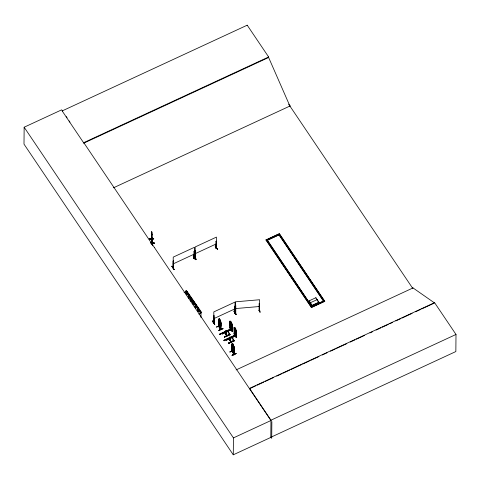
<?xml version="1.0" encoding="UTF-8"?>
<svg xmlns="http://www.w3.org/2000/svg" width="480" height="480" viewBox="0 0 480 480"><rect width="100%" height="100%" fill="white"/><g stroke="black" fill="none" stroke-linecap="round" stroke-linejoin="round"><path stroke-width="0.72" d="M186.942 293.346L186.786 294.348L186.942 293.346L186.354 292.494L186.492 293.466M189.324 297.648L188.628 295.788L188.496 296.754L189.372 297.516L189.162 297.75M193.704 304.176C194.022 304.098 192.912 300.96 193.038 303.33C193.95 303.846 193.698 304.458 193.92 304.158M195.936 307.572L196.032 306.51A1.578 0.444 64.6 0 0 196.536 305.82A1.578 0.444 64.6 0 0 195.252 303.954A1.578 0.444 64.6 0 0 195.678 305.94M198.306 309.804C198.504 312.732 197.724 306.87 197.586 309.912L198.228 310.872M190.836 300.144L190.896 299.076L191.49 299.928L191.454 300.864M229.92 321.168L230.28 328.188L230.082 321.09L229.836 327.936L232.284 331.146L232.074 323.994L231.87 330.864L232.248 331.11L231.822 330.318L231.816 330.882L232.29 330.582L231.816 330.738L230.304 328.062M232.086 331.188L232.074 323.994M234.102 327.378L234.486 334.41L234.264 327.3L234.018 334.146L236.244 337.458L236.256 330.204L236.052 337.074L236.466 337.356L234.486 334.272M236.256 330.204L236.268 337.398L236.226 336.426M62.496 111.072L61.668 109.842L24.15 127.224L24 144.138L233.28 454.812L270.804 437.424L270.954 420.198L249.528 388.398L434.58 302.658L456 334.458L455.85 351.546L270.804 437.286M83.586 142.728L83.586 143.226L268.632 57.486L268.638 56.988L247.212 25.188L62.166 110.928L83.586 142.728L268.638 56.988M149.202 239.046L153.756 238.908L149.202 238.95M151.686 233.016L151.464 232.284L151.65 242.79L151.842 235.638M151.782 242.118L151.626 242.712M151.866 238.128L151.764 231.84L151.71 235.986M151.83 242.706L151.836 234.18M151.878 234.798L151.83 232.998M151.95 244.086L152.022 238.71L152.202 239.046M152.004 244.164L152.022 238.71M152.136 244.674L152.184 238.044L152.268 239.064M152.226 244.248L152.244 242.07L152.502 242.442M152.298 244.668L152.394 240.498M152.388 239.322L152.568 245.67M152.568 245.52L152.532 243.864M152.532 242.688L152.574 244.482M154.332 243.486L151.716 243.54M171.9 266.298L174.186 269.604L171.912 266.178M194.316 257.784L193.95 258.348L194.334 258.216L194.448 247.29L173.238 257.118L173.1 268.008L173.496 267.822L173.478 260.946L173.124 261.114L173.022 267.894L173.496 267.594M173.196 267.99L173.082 267.576L173.538 267.804L173.478 260.946M174.162 269.58L171.906 266.28M191.394 300.864L191.358 299.988L185.784 291.828L185.79 291.09L186.906 291.12L201.714 312.558L200.994 313.416L200.958 317.472M187.338 294.192L186.618 294.414L187.278 294.102L186.678 294.786L185.928 293.706L186.588 293.106M185.928 293.424L185.994 293.724L186.648 293.412M186.354 292.494L186.222 293.616M186.678 294.786L186.618 294.414M188.202 296.994L188.862 296.4L189.612 297.768L188.952 298.08L188.202 296.994L188.922 296.7M188.262 297.012L188.202 296.712M188.628 295.788L188.706 296.826M189.612 297.768L189.546 297.396L188.886 297.918L189.546 297.606M188.952 298.08L188.892 297.708M189.216 296.64L189.084 297.606M190.536 300.306L190.476 300L191.226 301.368L191.82 300.684L191.166 300.996L191.886 300.774M191.226 301.368L191.166 300.996M194.094 304.188L193.434 304.29L194.094 303.972L193.5 304.662L192.75 303.576L193.41 302.982M192.81 303.594L192.75 303.294M193.074 303.432L193.17 302.37M193.896 255.99L196.17 259.416L193.914 256.116M193.5 304.662L193.434 304.29M193.974 258.36L193.95 254.352M194.058 258.348L193.974 251.454L194.334 251.286L194.052 251.568M193.188 303.408L193.728 304.152L193.764 303.222M194.334 251.286L194.22 258.048L193.878 257.988M194.394 258.144L194.208 258.036M195.18 257.802L195.54 250.872L195.108 250.926L195.108 257.838L195.222 246.93L216.432 237.102L216.372 247.992M195.192 257.82L195.384 257.49M196.368 307.476L195.708 307.578L196.368 307.266L195.768 307.95L195.018 306.864L195.684 306.27M195.468 257.688L195.444 252.93M195.084 306.888L195.024 306.582M195.54 259.692L193.23 256.296L195.504 259.59M196.11 307.554L195.312 306.624L195.444 305.658L196.08 307.53M195.768 307.95L195.708 307.578M196.002 307.446L196.032 306.51L195.444 305.658M197.292 310.158L197.958 309.564L198.702 310.932L198.042 311.244L197.292 310.158L197.952 309.846M197.298 309.876L197.358 310.176L198.018 309.864M197.718 308.946L197.754 310.02M198.702 310.932L198.642 310.554L197.982 311.082L198.642 310.77M198.042 311.244L197.982 310.872M198.876 314.082L200.592 313.266L200.598 312.528L196.368 306.402M212.526 320.94L212.304 321.186L214.782 324.384L212.502 320.964M234.984 312.924L235.038 302.07L213.828 311.898L213.756 322.8L214.134 322.584L214.056 317.898M214.074 322.656L214.074 315.72M214.086 322.62C214.248 321.648 213.114 322.962 214.134 322.338M215.232 246.102L217.686 249.444L215.268 246.204M215.958 241.266L215.934 248.166L216.3 247.596M215.934 248.166L215.934 244.164M215.862 247.872L216.336 247.974L216.318 241.098L216.036 241.38M220.59 325.212L216.594 327.048L220.608 325.128M218.772 326.208L218.766 319.428L218.934 326.526M218.772 326.556L218.79 318.864L220.944 322.146L220.914 329.466L218.73 326.196M218.796 326.592L218.688 325.914M222.96 328.758L218.856 330.42L222.852 328.476M220.674 324.816L220.92 322.122L219.534 318.822L219.162 322.626L220.224 324.84L220.602 324.714L220.614 323.16L220.248 322.344M219.558 318.888L219.552 319.722L218.772 318.93M219.678 319.206L220.116 319.86M231.006 329.448L219.84 334.41L219.846 333.984L230.892 328.866L231.042 329.94L230.568 330.102M219.966 334.59L219.846 333.984M220.212 320.76L219.486 318.846M220.668 328.854L220.776 329.532L220.752 322.374M221.04 325.938L220.824 323.064L219.084 320.55M222.432 333.984L222.312 333.372L222.432 333.984L227.724 331.5L227.73 331.098M235.188 335.658L224.022 340.614L224.028 340.194L235.074 335.076L235.224 336.15L229.764 338.376L235.194 335.964M224.148 340.8L224.028 340.194M224.55 337.11L224.544 336.684L229.842 334.23L229.962 334.836L224.538 337.11L229.848 334.656M224.664 337.29L224.658 336.864L229.968 334.41L227.52 330.9M225.192 332.7L225.198 332.28L227.298 335.826L224.976 332.382L224.97 332.802L227.076 335.928L227.082 335.508M231 329.874L225.708 332.214M225.852 331.38L226.242 331.404L225.99 334.746L225.87 330.852L225.84 334.092M225.744 334.38L225.648 330.954M225.87 330.852L225.99 334.746L226.086 334.458M226.08 334.482L226.116 331.218M226.188 334.638L226.212 331.398L225.828 331.404M231.906 337.71L226.614 340.188L226.62 339.768M226.614 340.188L226.608 339.762L235.08 335.802M227.502 330.966L229.86 334.464M228.732 343.32L228.726 342.894L234.024 340.434L234.144 341.046L228.72 343.314L234.03 340.86M228.846 343.5L228.726 342.894L234.036 340.458M229.374 338.91L229.38 338.484L231.48 342.036L229.158 338.586L229.152 339.012L231.258 342.138L231.264 341.718M229.992 337.41L230.052 337.056L229.824 340.41L230.148 340.482M233.808 350.094L229.866 352.002L233.718 349.974M229.962 334.836L227.616 330.846L227.736 331.524M230.082 321.09L230.244 328.176M230.148 337.236L230.172 340.956L230.052 337.056M230.262 340.686L230.298 337.428M230.442 329.916L230.418 329.166L230.892 329.01M230.598 330.15L230.604 329.442M230.88 325.872L230.892 321.672L231.954 324.402L231.942 325.956L231.57 326.076L230.526 323.856L230.538 322.302L230.886 322.506M230.892 328.866L230.892 329.718L225.582 332.172M231.036 322.056L231.474 322.71M231.576 326.904L231.582 322.776M232.152 351.366L232.002 344.322L231.792 351.204L232.032 351.48L232.05 343.8M232.044 330.216L232.248 331.11L230.058 327.27L230.31 327.642L229.836 327.936M234.162 349.266L233.994 346.374L232.026 343.752L232.032 351.234M232.062 331.248L231.846 330.324M230.088 323.964C230.586 326.742 233.442 330.186 232.074 324.348M236.076 353.328C234.426 355.716 227.922 356.418 236.088 353.364M232.17 351.084L231.942 351.432L231.924 350.802M232.764 344.55L232.77 343.716L232.74 344.634L232.026 343.752M232.728 343.734L233.502 344.802L233.832 346.446L233.988 354.426L233.988 347.262L234.048 347.628M233.766 353.808L233.994 354.39L231.774 351.162M234.138 354.06L233.988 347.262M234.144 341.046L231.798 337.056M234.426 334.386L234.264 327.3M234.546 312.882L234.87 312.582M233.28 454.812L233.43 437.898L24.15 127.224M234.546 313.128L234.57 306.234L234.924 306.066L234.648 306.348M234.594 336.078L234.6 335.376L235.074 335.214M234.624 336.126L234.63 335.424M234.468 312.84L234.948 312.942L234.9 308.958M234.786 335.652L234.75 336.312M235.758 333.114L235.782 328.956L235.032 327.9L235.068 328.686M235.074 335.076L235.068 335.922L229.764 338.376M235.062 332.076L235.074 327.882M235.266 312.564C236.31 312.966 235.104 311.634 235.38 312.726L235.422 301.818L259.608 299.742L259.47 310.656L259.068 310.674L259.542 310.476M235.218 328.266L235.656 328.914M235.224 336.15L235.23 335.448L224.022 340.614M234.786 310.746L235.518 314.37M235.782 305.76L235.368 305.796L235.782 305.76L235.764 312.432M235.728 329.808L235.056 327.966M234.036 311.1L236.298 314.412L234.042 311.112M236.502 331.158L236.52 333.408M247.212 25.686L247.212 25.188M249.528 388.398L249.528 388.716L255.648 385.878M259.068 310.674L259.146 303.756L259.572 303.852L259.146 303.756M259.128 310.23C258.708 310.944 259.764 309.798 259.446 310.47M259.296 308.52L260.058 312.402L259.32 308.52M266.016 240.006L279.276 233.652L324.744 301.368L311.49 307.512L266.016 240.006L278.61 234.168M266.448 240.648L279.708 234.51M271.86 421.56L271.71 438.33L270.954 437.214M279.276 233.652L324.744 301.368M309.138 300.84L312.138 305.688L318.876 302.562L318.882 302.178L315.876 297.714L309.138 300.84L312.138 305.688M311.058 306.87L324.312 300.726M311.49 307.512L266.016 239.796M315.87 298.104L315.876 297.714M434.58 302.658L434.574 302.976L412.974 287.898M151.818 238.128L151.902 237.684M152.454 245.844L152.49 243.918M151.668 232.728L151.8 234.636M151.584 242.208L151.59 239.244M151.932 243.576L151.998 244.122M152.352 240.552L152.298 241.128M152.43 244.446L152.49 243.96L152.436 244.494M151.602 239.34L151.65 231.87M151.602 239.124L151.806 242.748M186.168 293.562L186.492 293.358M191.604 300.78L190.89 299.952M195.27 306.756L195.438 306.756M197.544 309.984L198.18 309.864M173.094 267.84L173.46 267.69M195.048 257.442L195.528 257.442M215.898 248.028L216.372 247.746M213.654 322.656L214.056 322.47M213.66 322.41L214.134 322.404M234.942 312.714L234.468 313.014M230.904 322.818L231.6 323.856M234.318 327.936L236.484 331.2L236.256 330.558M234.594 327.984L234.288 327.942M235.074 329.07L235.782 330.06M220.902 329.172L218.796 326.412L220.758 329.25L220.596 321.552L220.23 320.736M220.944 324.318C220.458 326.076 218.742 321.786 218.73 321.12M232.032 327.666L232.26 327.186M236.484 333.372L236.232 333.924C235.308 333.738 233.652 328.08 234.576 331.35M218.802 322.698L219.024 323.916L220.758 326.454L221.016 325.896M191.49 299.928L190.848 300.192M212.49 321.078L214.782 324.384M151.734 234.81L151.794 234.252M151.704 234.3L151.77 236.442M152.262 240.624L152.496 244.32M235.488 314.49L235.008 310.608M218.55 325.974L218.712 326.292M231.774 350.886L234.132 354.324L234.198 346.992L233.424 345.648M186.93 294.444L186.294 293.448M259.128 310.494L259.494 310.482M193.872 258.234L194.316 258.03M188.574 296.688C190.392 298.53 187.524 296.346 189.084 296.7M193.752 304.098L193.164 303.246M198.18 310.77L197.862 309.81M197.634 309.924L198.3 310.68M195.444 257.502L195.048 257.67L195.384 257.514M184.068 292.644L185.784 291.828M185.994 293.514L186.654 293.202M185.928 293.706L186.588 293.388L187.338 294.474M188.268 296.802L188.928 296.49M188.952 297.798L189.612 297.486M192.81 303.384L193.47 303.072M192.75 303.576L193.47 303.282M193.5 304.38L194.16 304.068M195.084 306.678L195.744 306.36M195.018 306.864L195.744 306.576M195.774 307.668L196.434 307.356M197.358 309.966L198.018 309.654M198.048 310.962L198.708 310.65M200.598 312.528L201.714 312.558M219.006 323.916L220.758 326.454M221.016 323.724L220.686 322.896M173.556 261.06L173.124 261.114M195.54 250.872L195.108 250.926M194.352 258.162L193.878 258.06M214.152 315.84L213.714 315.894L213.696 322.788L214.092 322.602M113.442 187.818L290.34 105.852M173.178 263.88L194.388 254.052M195.162 253.692L216.372 243.864M267.114 240.342L279.042 234.816M213.768 318.66L234.984 308.832M218.97 319.728L218.628 319.494M218.97 322.32L218.796 321.132M220.494 325.08L216.606 327.06M218.874 330.306L222.84 328.446L222.96 328.764M218.892 330.45L222.864 328.608M231.906 324.072L232.29 324.318M232.302 324.996L232.338 327.198M230.082 328.308L230.28 327.636L229.866 327.378M219.96 334.164L231.018 329.052M219.84 334.41L231.048 329.238M224.31 332.478L227.616 330.918M222.426 333.558L230.886 329.574M222.306 333.798L231.012 329.754M235.758 329.82L236.136 330.612L236.124 332.166L235.752 332.286L234.708 330.066L234.72 328.512L235.092 328.776M236.472 330.522L236.088 330.282M229.854 334.254L224.664 336.87M234.27 333.948L234.24 333.48L236.466 337.356M224.142 340.374L235.2 335.262M228.492 338.688L229.806 338.046M226.488 340.008L229.152 338.778M310.458 302.7L317.196 299.58M230.022 340.302L229.83 337.158M234.15 340.548L228.84 343.074L234.15 340.62L231.702 337.11L234.042 340.674M312.138 305.298L318.882 302.178M311.718 306.564L323.652 301.032M311.49 307.302L324.75 301.158M232.206 344.616L231.864 344.382M232.206 347.208C229.884 341.766 237.042 355.542 232.254 347.19M233.844 350.022L229.866 352.002M232.098 355.314L236.088 353.46L232.11 355.302M236.106 369.912L413.004 287.94L412.572 288.144L288.66 104.202M257.01 385.248L263.814 382.098M265.176 381.462L273.336 377.682M276.738 376.104L281.502 373.902M282.864 373.266L289.668 370.116M291.03 369.486L301.23 364.758M302.592 364.128L309.396 360.978M310.758 360.342L318.918 356.562M322.32 354.984L327.084 352.782M330.486 351.204L335.25 348.996M336.606 348.366L346.812 343.638M350.214 342.06L354.978 339.858M356.34 339.222L364.5 335.442M369.942 332.922L372.666 331.662M376.068 330.084L380.832 327.876M382.188 327.246L388.314 324.408M389.676 323.778L392.394 322.518M395.796 320.94L400.56 318.738M401.922 318.108L412.122 313.374M415.524 311.802L420.288 309.594M421.65 308.964L433.896 303.288M270.954 420.198L456 334.458M233.43 437.898L270.948 420.516L84.018 143.022M219.792 322.818L219.294 323.094L219.942 323.214L220.578 324.96L220.26 323.796M220.584 323.106L220.212 323.232L219.168 321.006M233.82 348L233.448 348.12L232.764 347.106L232.416 344.346L232.788 344.61M217.5 249.51L215.214 246.108M193.26 256.398L195.48 259.734M233.856 311.178L236.076 314.514M235.314 312.558L235.77 312.516M186.816 293.406L186.222 293.46L186.936 294.222L186.468 293.346M193.038 303.33L193.632 303.282M195.906 306.57L195.312 306.624L196.026 307.386M235.362 308.58L259.548 306.504M151.644 232.62L151.464 232.284M152.16 240.282L152.37 241.41M152.52 245.418L152.232 241.53M152.466 241.524L152.622 245.136L152.49 243.588M152.322 241.962L152.37 242.412M150.756 242.832C155.25 242.13 155.076 243.042 150.768 243.042M150.768 243.006L154.02 242.892M151.728 243.6L154.332 243.498M151.728 243.684L154.326 243.582M220.734 329.496L218.574 326.298M231.924 351.048L233.904 353.814M230.106 321.732L232.104 324.342M191.628 300.792L190.77 300.042M152.136 243.486L152.16 244.116M219.174 321.072L219.552 321.336L219.534 320.436L220.278 321.516M219.546 321.612L220.242 322.62M187.038 292.122L201 312.336M187.482 293.538L188.328 294.762M189.174 295.992L190.872 298.44M191.718 299.664L193.41 302.112M194.256 303.342L195.522 305.178M191.706 300.402L200.592 313.266M195.678 306.552L196.428 307.638M193.89 256.092L196.17 259.416M236.214 336.996L236.43 337.32M316.62 299.22L318.876 302.562M230.874 321.756L231.558 322.77M230.892 324.396L231.576 325.41M235.074 330.606L235.758 331.62M234.048 333.588L234.276 333.93M236.028 336.534L236.256 336.87M219.534 321.552L220.218 322.566M66.222 116.598L67.05 117.828M69.12 120.9L69.948 122.13M268.632 57.486L289.908 106.056M152.184 238.098L152.382 242.526M151.716 232.398L151.758 232.74M152.274 238.716L152.322 239.058M153.75 238.848L149.202 239.106M152.232 239.046L152.358 241.002M152.274 238.164L152.454 241.086M151.764 231.84L151.824 233.28M152.316 239.34L152.406 241.092M154.596 247.596L154.584 247.32M152.4 243.636L152.436 244.926M151.704 233.952L151.74 235.236M152.214 240.282L152.184 241.536M186.012 291.09A1.578 0.444 64.6 0 1 187.194 292.038A1.578 0.444 64.6 0 1 187.182 293.556M186.396 292.416A1.578 0.444 64.6 0 1 186.114 291.678M188.382 294.972A1.578 0.444 64.6 0 1 188.742 294.24A1.578 0.444 64.6 0 1 189.81 296.286A1.578 0.444 64.6 0 1 189.264 296.658M188.856 296.07A1.578 0.444 64.6 0 1 188.508 295.332M190.782 298.626A1.578 0.444 64.6 0 1 190.896 297.438A1.578 0.444 64.6 0 1 192.06 299.466A1.578 0.444 64.6 0 1 191.538 299.952M193.218 302.292A1.578 0.444 64.6 0 1 193.068 300.672A1.578 0.444 64.6 0 1 194.298 302.646A1.578 0.444 64.6 0 1 193.812 303.24M197.478 308.136A1.578 0.444 64.6 0 1 197.838 307.404A1.578 0.444 64.6 0 1 198.906 309.45A1.578 0.444 64.6 0 1 198.36 309.822M197.952 309.234A1.578 0.444 64.6 0 1 197.604 308.496M219.546 319.998L219.534 323.166L220.23 324.174L220.23 321.012L219.546 319.998M219.678 320.82L220.128 321.744L219.678 320.82M232.782 344.886L232.77 346.44L233.454 347.454L233.466 345.9L232.782 344.886M232.914 344.1L233.352 345.03L232.914 344.1M267.222 240.078L311.832 306.51L267.222 240.078M278.934 234.654L323.538 301.086L278.934 234.654M219.216 319.62L219.672 321.264L219.18 321.528L219.816 321.66L220.446 323.412L219.972 321.708L220.446 321.48L219.834 321.306L219.252 319.662M232.452 344.508L232.908 346.158L232.416 346.422L233.052 346.548L233.682 348.3L233.214 346.596L233.688 346.374L233.07 346.194L232.452 344.508M234.138 349.23L233.91 349.704L234.18 349.206M152.46 241.08L152.43 241.776L152.46 241.08M154.008 242.556L150.756 242.688L154.014 242.586M185.904 291.414A1.578 0.444 64.6 0 0 187.218 293.712A1.578 0.444 64.6 0 0 186.876 291.732A1.578 0.444 64.6 0 0 185.904 291.414M188.178 294.708A1.578 0.444 64.6 0 0 189.492 297A1.578 0.444 64.6 0 0 189.15 295.026A1.578 0.444 64.6 0 0 188.178 294.708M195 304.578A1.578 0.444 64.6 0 0 196.314 306.876A1.578 0.444 64.6 0 0 195.972 304.896A1.578 0.444 64.6 0 0 195 304.578M190.452 297.996A1.578 0.444 64.6 0 0 191.766 300.294A1.578 0.444 64.6 0 0 191.424 298.314A1.578 0.444 64.6 0 0 190.452 297.996M192.726 301.29A1.578 0.444 64.6 0 0 194.04 303.582A1.578 0.444 64.6 0 0 193.698 301.608A1.578 0.444 64.6 0 0 192.726 301.29M197.274 307.872A1.578 0.444 64.6 0 0 198.582 310.164A1.578 0.444 64.6 0 0 198.246 308.19A1.578 0.444 64.6 0 0 197.274 307.872"/></g></svg>
